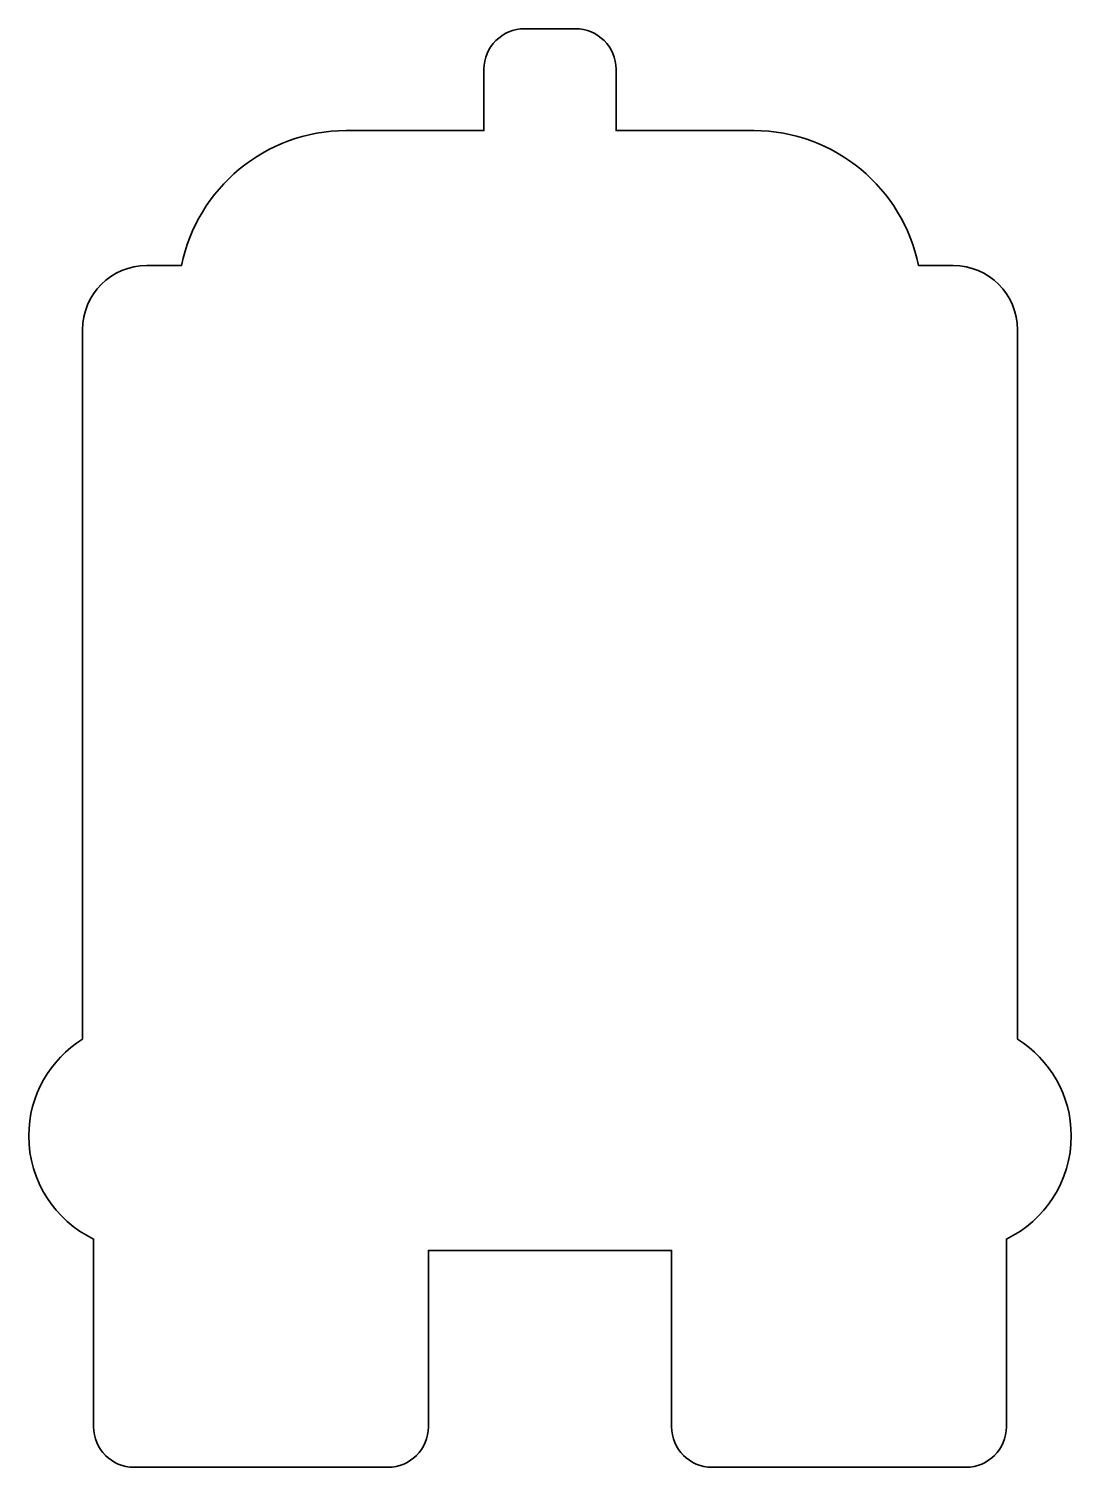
# Model space of a CAD drawing. Header units: millimetres. Extents: x 75.5 to 134.5, y -188.2 to -106.9.
import ezdxf

# ---------------------------------------------------------------- set-up
doc = ezdxf.new("R2010")
doc.units = ezdxf.units.MM
doc.header["$MEASUREMENT"] = 0
doc.layers.add('Capa 1', color=7, linetype='Continuous')

msp = doc.modelspace()

# ---------------------------------------------------------------- linework, layer by layer
at = {"layer": 'Capa 1', "color": 250, "lineweight": 35, "true_color": 0x1c1c1b}
msp.add_open_spline([(131.433, -164.001), (131.433, -164.001), (131.433, -123.888), (131.433, -123.888), (131.433, -121.879), (129.805, -120.25), (127.796, -120.25), (127.796, -120.25), (125.83, -120.25), (125.83, -120.25), (124.959, -115.907), (121.117, -112.625), (116.522, -112.625), (116.522, -112.625), (108.733, -112.625), (108.733, -112.625), (108.733, -112.625), (108.733, -109.158), (108.733, -109.158), (108.733, -107.891), (107.707, -106.864), (106.44, -106.864), (106.44, -106.864), (103.56, -106.864), (103.56, -106.864), (102.293, -106.864), (101.267, -107.891), (101.267, -109.158), (101.267, -109.158), (101.267, -112.625), (101.267, -112.625), (101.267, -112.625), (93.478, -112.625), (93.478, -112.625), (88.883, -112.625), (85.041, -115.907), (84.17, -120.25), (84.17, -120.25), (82.204, -120.25), (82.204, -120.25), (80.195, -120.25), (78.567, -121.879), (78.567, -123.888), (78.567, -123.888), (78.567, -164.001), (78.567, -164.001), (76.746, -165.147), (75.529, -167.17), (75.529, -169.476), (75.529, -172.015), (77.008, -174.251), (79.19, -175.304), (79.19, -175.304), (79.19, -185.917), (79.19, -185.917), (79.19, -187.183), (80.217, -188.21), (81.483, -188.21), (81.483, -188.21), (95.834, -188.21), (95.834, -188.21), (97.1, -188.21), (98.127, -187.183), (98.127, -185.917), (98.127, -185.917), (98.127, -175.947), (98.127, -175.947), (98.127, -175.947), (111.873, -175.947), (111.873, -175.947), (111.873, -175.947), (111.873, -185.917), (111.873, -185.917), (111.873, -187.183), (112.9, -188.21), (114.166, -188.21), (114.166, -188.21), (128.517, -188.21), (128.517, -188.21), (129.783, -188.21), (130.81, -187.183), (130.81, -185.917), (130.81, -185.917), (130.81, -175.304), (130.81, -175.304), (132.992, -174.251), (134.471, -172.015), (134.471, -169.476), (134.471, -167.17), (133.254, -165.147), (131.433, -164.001)], degree=3, knots=[0, 0, 0, 0, 1, 1, 1, 2, 2, 2, 3, 3, 3, 4, 4, 4, 5, 5, 5, 6, 6, 6, 7, 7, 7, 8, 8, 8, 9, 9, 9, 10, 10, 10, 11, 11, 11, 12, 12, 12, 13, 13, 13, 14, 14, 14, 15, 15, 15, 16, 16, 16, 17, 17, 17, 18, 18, 18, 19, 19, 19, 20, 20, 20, 21, 21, 21, 22, 22, 22, 23, 23, 23, 24, 24, 24, 25, 25, 25, 26, 26, 26, 27, 27, 27, 28, 28, 28, 29, 29, 29, 30, 30, 30, 30], dxfattribs=at)

doc.saveas('drawing.dxf')
